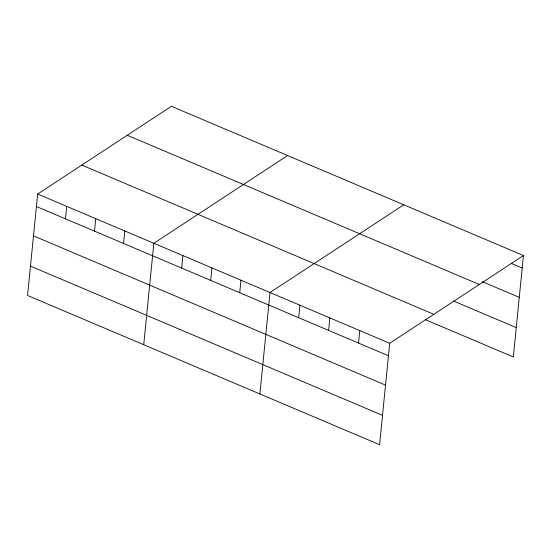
<?xml version="1.0" encoding="UTF-8"?>
<svg xmlns="http://www.w3.org/2000/svg" width="551" height="551" viewBox="0 0 551 551"><rect width="100%" height="100%" fill="white"/><g stroke="black" fill="none" stroke-linecap="round" stroke-linejoin="round"><path stroke-width="0.83" d="M37.675 194.035L27.55 295.474L379.584 444.705L389.709 343.273L523.45 255.526L171.416 106.295L37.675 194.035L389.709 343.273M65.473 218.837L66.719 206.35M94.517 231.151L95.764 218.657M123.555 243.459L124.801 230.972M143.721 344.719L153.846 243.28L287.588 155.54M181.644 268.082L182.891 255.595M210.689 280.397L211.935 267.903M239.726 292.712L240.973 280.218M259.893 393.965L270.018 292.533L403.759 204.786M298.697 317.707L299.944 305.213M328.616 330.393L329.863 317.899M358.543 343.073L359.789 330.586M523.45 255.526L513.325 356.965L425.131 319.58M511.176 263.344L522.203 268.02M482.263 281.678L519.276 297.368M127.281 135.25L479.315 284.481M454.045 301.239L516.253 327.611M81.81 165.08L433.844 314.318M36.428 206.529L388.462 355.76M33.501 235.876L385.535 385.115M30.477 266.119L382.518 415.358"/></g></svg>
